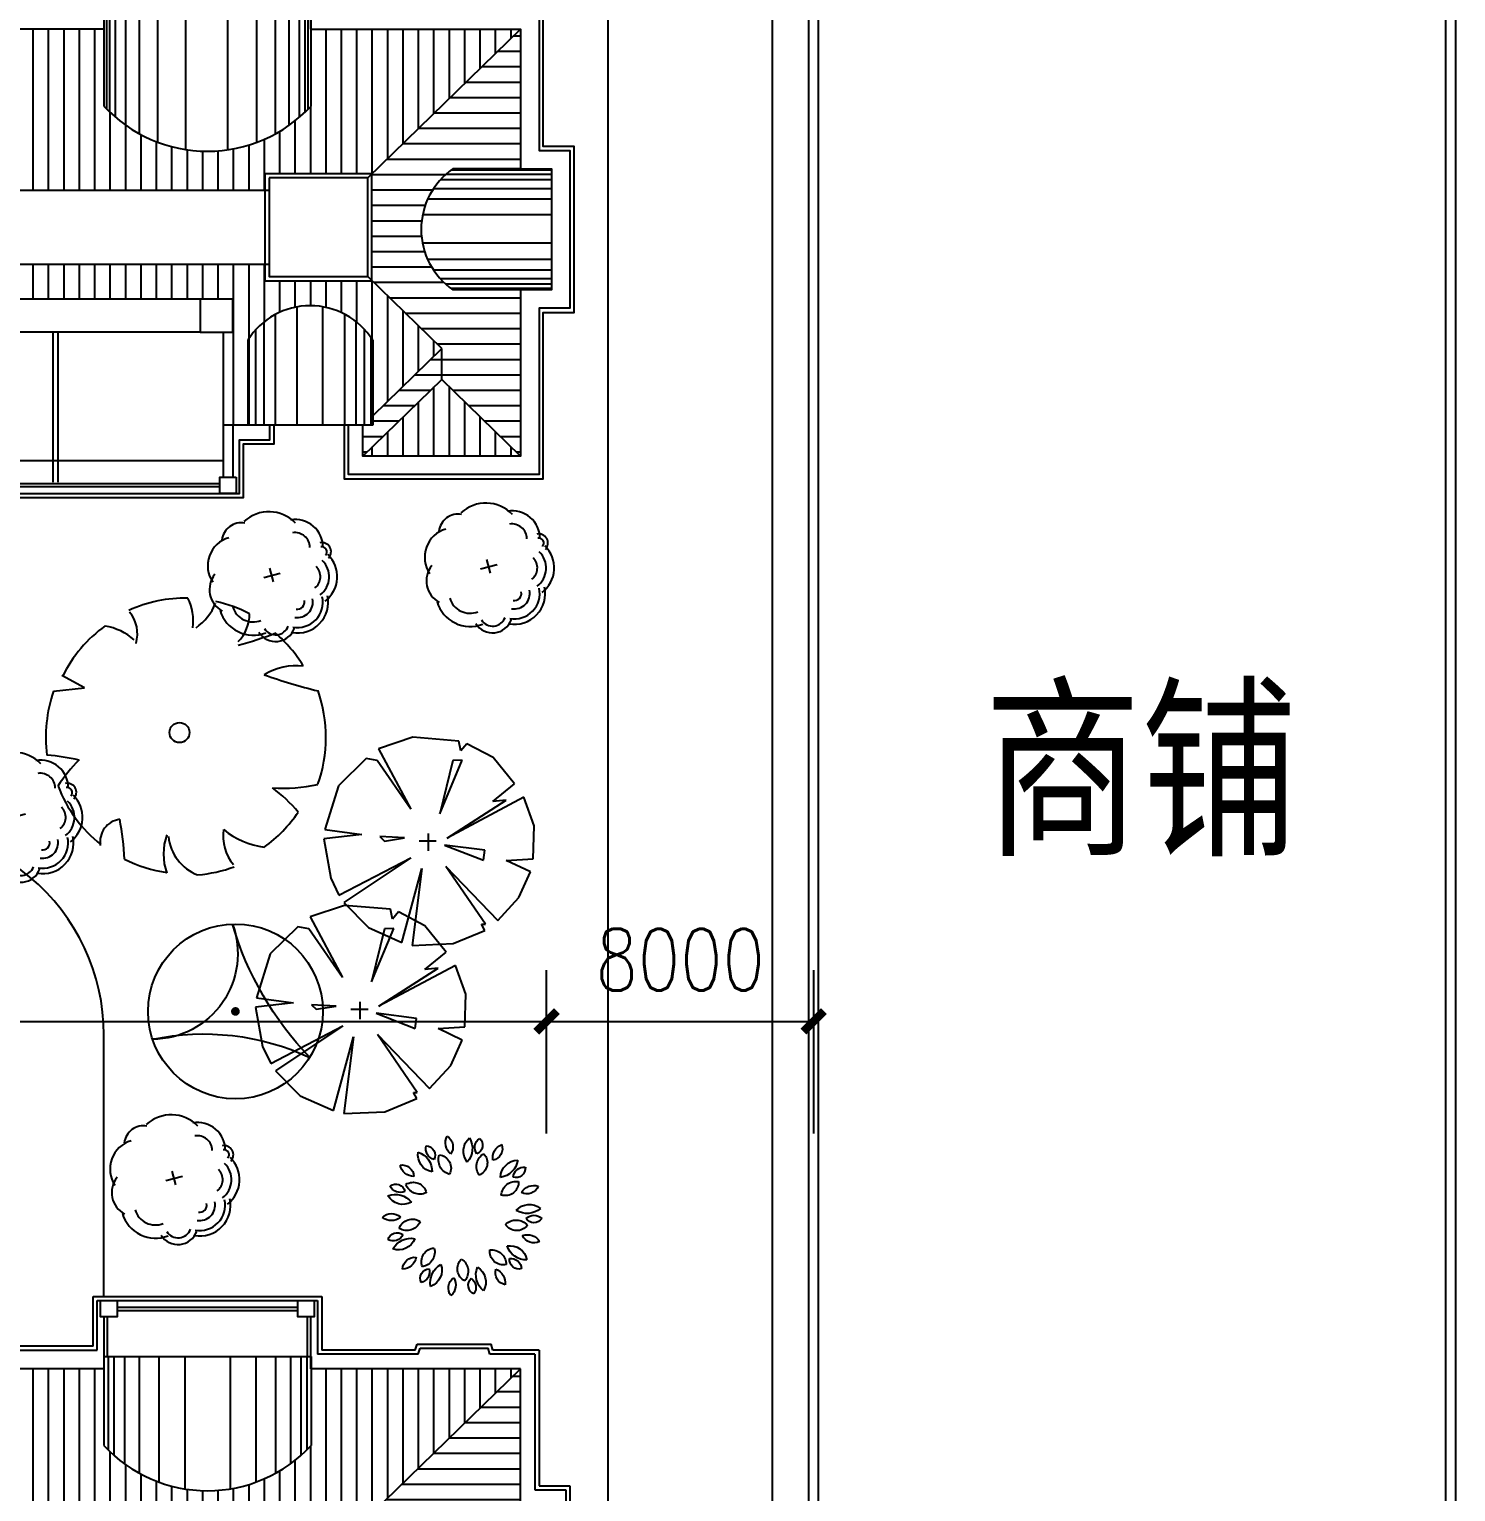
# Model space of a CAD drawing. Extents: x 225694 to 1397201, y -46174 to 794826.
# Drawn here: x 790779 to 825484, y 471564 to 507159 of the extents above; entities that cross this region are included whole.
import ezdxf
from ezdxf.enums import TextEntityAlignment as Align

# ---------------------------------------------------------------- set-up
doc = ezdxf.new("R2010")
doc.units = 0
doc.header["$LTSCALE"] = 0.5
doc.header["$MEASUREMENT"] = 0
for name, color, linetype in [('08-树', 73, 'Continuous'), ('2', 3, 'Continuous'), ('KJ', 8, 'Continuous'), ('PUB_DIM', 3, 'Continuous'), ('PUB_TEXT', 7, 'Continuous'), ('屋顶', 135, 'Continuous'), ('树', 124, 'Continuous'), ('路', 40, 'Continuous'), ('辅助线', 6, 'Continuous')]:
    doc.layers.add(name, color=color, linetype=linetype)
doc.layers.get('辅助线').off()
doc.styles.add('DIM_FONT', font='SIMPLEX.shx', dxfattribs={"width": 0.8})
doc.styles.add('HZ', font='', dxfattribs={"width": 0.8})
doc.styles.get('HZ').set_extended_font_data('宋体')
doc.dimstyles.new('DIMN500', dxfattribs={"dimscale": 5, "dimtxt": 300, "dimasz": 100, "dimexe": 250, "dimexo": 300, "dimgap": 150, "dimtad": 1, "dimdec": 0, "dimzin": 0, "dimdsep": 46, "dimtxsty": 'DIM_FONT', "dimcen": 0.09, "dimclrt": 7, "dimazin": 2, "dimtfac": 1, "dimtdec": 0, "dimtix": 1, "dimtmove": 2, "dimatfit": 3, "dimfxl": 1, "dimtolj": 1, "dimtzin": 0, "dimarcsym": 0})

# ---------------------------------------------------------------- blocks, each defined once
blk = doc.blocks.new('桂花')
at = {"layer": '08-树', "linetype": 'ByBlock'}
for p, q in [((0, 0), (-316, 0)), ((-149, -187), (-149, 195))]:
    blk.add_line(p, q, dxfattribs=at)
for centre, radius, start, end in [((-367, 1210), 204, 31.9374, 177.2865), ((-367, 1210), 110, 31.9374, 177.2865), ((79, 732), 688, 22.6842, 120.5814), ((-612, 656), 626, 75.2533, 173.8893), ((-612, 656), 332, 75.2533, 173.8893), ((79, 732), 509, 22.6842, 120.5814), ((79, 732), 314, 22.6842, 120.5814), ((574, 395), 687, 335.0514, 87.0482), ((-743, 93), 815, 118.8409, 207.9925), ((574, 395), 344, 335.0514, 87.0482), ((574, 395), 565, 335.0514, 87.0482), ((574, 395), 158, 335.0514, 87.0482), ((868, -183), 294, 286.7742, 55.2785), ((868, -183), 443, 286.7742, 55.2785), ((-1031, -465), 437, 155.3763, 247.6372), ((287, -545), 475, 271.8981, 6.291), ((287, -545), 769, 271.8981, 6.291), ((-552, -692), 652, 181.4394, 289.2262), ((-59, -897), 543, 216.0983, 316.3439)]:
    blk.add_arc(centre, radius, start, end, dxfattribs=at)
blk = doc.blocks.new('GUIHUA')
at = {"layer": '树', "linetype": 'ByBlock', "xscale": 1.0944, "yscale": 1.0944, "zscale": 1.0944}
blk.add_blockref('桂花', (169, -8), dxfattribs=at)
blk = doc.blocks.new('枫香')
at = {"layer": '树', "color": 94, "extrusion": (0, 0, -1)}
for centre, major_axis, start_param, end_param in [((-224, 1690), (0, 332), 3.844252, 5.20629), ((-662, 1606), (0, 282), 0.548414, 2.218943), ((263, 1501), (0, 404), 4.029853, 5.572679), ((-407, 1561), (0, 477), 1.026981, 2.292366), ((378, 1585), (0, 255), 4.093967, 5.699175), ((84, 1640), (0, 221), 0.775226, 2.734731), ((-790, 1416), (0, 404), 3.331721, 4.874548), ((-1341, 1030), (0, 477), 0.328849, 1.594235), ((-755, 1555), (0, 255), 3.395836, 5.001044), ((-1016, 1407), (0, 221), 0.077095, 2.036599), ((-372, 1300), (0, 347), 3.397659, 5.052666), ((-739, 1106), (0, 313), 0.129447, 2.037693), ((509, 1143), (0, 347), 4.095791, 5.750798), ((103, 1230), (0, 313), 0.827579, 2.735825), ((872, 1346), (0, 332), 4.542384, 5.904422), ((483, 1565), (0, 282), 1.246546, 2.917075), ((-1566, 900), (0, 282), 6.133468, 7.803997), ((-1284, 1247), (0, 332), 3.146121, 4.508159), ((1124, 887), (0, 404), 4.727985, 6.270811), ((649, 1365), (0, 477), 1.725112, 2.990498), ((1266, 878), (0, 255), 4.792099, 6.397307), ((1076, 1110), (0, 221), 1.473358, 3.432863), ((-1710, 519), (0, 221), 5.662148, 7.621653), ((-1604, 800), (0, 255), 2.697704, 4.302912), ((-1304, 467), (0, 313), 5.714501, 7.622747), ((-1148, 852), (0, 347), 2.699527, 4.354535), ((1083, 455), (0, 347), 4.793923, 6.44893), ((828, 783), (0, 313), 1.525711, 3.433956), ((1491, 376), (0, 332), 5.240516, 6.602554), ((1333, 794), (0, 282), 1.944678, 3.615207), ((-1716, 21), (0, 477), 5.913903, 7.179288), ((-1541, 672), (0, 404), 2.633589, 4.176416), ((-1806, -224), (0, 282), 5.435336, 7.105865), ((1390, -138), (0, 404), 5.426116, 6.968943), ((1333, 534), (0, 477), 2.423244, 3.68863), ((1493, -237), (0, 255), 5.490231, 7.095439), ((-1812, 224), (0, 332), 2.447989, 3.810027), ((-1327, -386), (0, 313), 5.016369, 6.924615), ((-1455, 9), (0, 347), 2.001396, 3.656403), ((1082, -443), (0, 347), 5.492054, 7.147061), ((1097, -27), (0, 313), 2.223842, 4.132088), ((1496, 64), (0, 221), 2.17149, 4.130994), ((-1672, -609), (0, 221), 4.964017, 6.923521), ((-1771, -325), (0, 255), 1.999572, 3.60478), ((-1357, -995), (0, 477), 5.215771, 6.481156), ((-1641, -383), (0, 404), 1.935458, 3.478284), ((937, -1095), (0, 404), 6.124248, 7.667074), ((1344, -766), (0, 332), 5.938647, 7.300685), ((1491, -344), (0, 282), 2.642809, 4.313338), ((-1269, -1240), (0, 282), 4.737204, 6.407733), ((-1560, -900), (0, 332), 1.749857, 3.111895), ((-799, -1056), (0, 313), 4.318237, 6.226483), ((-1150, -835), (0, 347), 1.303264, 2.958271), ((35, -1227), (0, 313), 3.620106, 5.528351), ((-375, -1285), (0, 347), 0.605132, 2.26014), ((784, -821), (0, 313), 2.921974, 4.83022), ((506, -1130), (0, 347), 6.190186, 7.845193), ((1324, -543), (0, 477), 3.121376, 4.386761), ((1148, -1009), (0, 221), 2.869622, 4.829126), ((953, -1237), (0, 255), 6.188362, 7.793571), ((-920, -1448), (0, 221), 4.265885, 6.22539), ((-1178, -1295), (0, 255), 1.301441, 2.906649), ((-432, -1541), (0, 477), 4.517639, 5.783025), ((-1041, -1255), (0, 404), 1.237326, 2.780153), ((627, -1362), (0, 477), 3.819507, 5.084893), ((-23, -1536), (0, 404), 0.539194, 2.082021), ((883, -1318), (0, 282), 3.340941, 5.01147), ((499, -1547), (0, 332), 0.353594, 1.715632), ((-208, -1672), (0, 282), 4.039073, 5.709602), ((-648, -1599), (0, 332), 1.051726, 2.413764), ((193, -1606), (0, 221), 3.567753, 5.527258), ((-102, -1655), (0, 255), 0.603309, 2.208517)]:
    blk.add_ellipse(centre, major_axis=major_axis, ratio=0.996898, start_param=start_param, end_param=end_param, dxfattribs=at)
blk = doc.blocks.new('腊梅')
at = {"layer": '08-树', "color": 125}
blk.add_lwpolyline([(-426, 1231, -0.521516), (-1406, -183, -0.162418), (522, -406, -0.119785), (-426, 1231, -2.558361)], format="xyb", dxfattribs=at)
blk.add_lwpolyline([(-416, 159, 53.6, 53.6, 1), (-363, 159, 53.6, 53.6, 1)], format="xyseb", close=True, dxfattribs=at)
blk.add_circle((-389, 159), 1072, dxfattribs=at)
blk = doc.blocks.new('含笑')
at = {"layer": '树'}
for p, q in [((-632, 458), (-789, 543)), ((-789, 543), (-789, 543)), ((-846, 434), (-632, 458))]:
    blk.add_line(p, q, dxfattribs=at)
blk.add_circle((27, 148), 69.3, dxfattribs=at)
for centre, radius, start, end in [((74, 115), 966, 89.3321, 114.3856), ((-228, 923), 350, 352.0775, 26.6128), ((-64, 1178), 366, 304.1868, 338.5411), ((74, 115), 963, 62.8767, 77.7021), ((-501, 833), 236, 343.6555, 39.76), ((234, 973), 279, 315.8454, 359.7651), ((74, 115), 956, 126.0751, 153.6245), ((-556, 485), 407, 48.5203, 80.5151), ((-354, 3609), 2962, 285.4397, 290.7099), ((74, 115), 950, 31.4098, 49.4752), ((837, 188), 424, 83.5323, 121.6544), ((1829, 3902), 3566, 250.0865, 256.3451), ((74, 115), 974, 160.8426, 187.275), ((74, 115), 968, 340.3307, 19.43), ((-1018, -1601), 1597, 77.3728, 85.4649), ((81, -798), 1065, 134.7782, 147.3315), ((74, 115), 951, 200.8103, 231.4392), ((738, 952), 1190, 266.7455, 282.0146), ((89, -1036), 989, 39.6536, 53.993), ((74, 115), 933, 305.394, 326.2464), ((-366, -610), 158, 97.741, 188.8107), ((-2361, -834), 2010, 2.9465, 10.9238), ((316, -694), 400, 160.6009, 199.3991), ((271, -539), 323, 186.1912, 248.4952), ((626, -573), 297, 170.6314, 220.6278), ((680, -105), 545, 230.4582, 263.1093), ((74, 115), 947, 243.1498, 261.8356), ((74, 115), 957, 274.7236, 290.3277)]:
    blk.add_arc(centre, radius, start, end, dxfattribs=at)
blk = doc.blocks.new('棕榈')
at = {"layer": '树', "color": 64, "linetype": 'Continuous'}
for p, q in [((-172, 1067), (-553, 940)), ((336, 1025), (-172, 1067)), ((360, 916), (336, 1025)), ((426, 996), (360, 916)), ((717, 842), (426, 996)), ((-688, 831), (-995, 530)), ((-566, 808), (-688, 831)), ((-553, 940), (-196, 270)), ((127, 220), (373, 813)), ((373, 813), (270, 808)), ((953, 551), (717, 842)), ((-196, 270), (-566, 808)), ((270, 808), (127, 220)), ((-995, 530), (-1146, 45)), ((715, 357), (953, 551)), ((1056, 402), (209, -50)), ((209, -50), (863, 371)), ((863, 371), (715, 357)), ((1170, 85), (1056, 402)), ((-1146, 45), (-738, -11)), ((0, -192), (0, 0)), ((1159, -278), (1170, 85)), ((-738, -11), (-1159, -58)), ((-1159, -58), (-1080, -495)), ((-537, -32), (-487, -82)), ((-265, -48), (-537, -32)), ((-487, -82), (-265, -48)), ((88, -84), (-103, -84)), ((177, -127), (611, -294)), ((625, -185), (177, -127)), ((-990, -683), (-193, -267)), ((-193, -267), (-937, -763)), ((611, -294), (625, -185)), ((863, -297), (1159, -278)), ((1130, -424), (863, -297)), ((-294, -1205), (-73, -388)), ((-73, -388), (-180, -1239)), ((633, -1004), (193, -363)), ((193, -363), (770, -961)), ((1003, -707), (1130, -424)), ((-1080, -495), (-990, -683)), ((-937, -763), (-662, -1041)), ((770, -961), (1003, -707)), ((-662, -1041), (-294, -1205)), ((275, -1218), (627, -1072)), ((627, -1072), (590, -1004)), ((590, -1004), (633, -1004)), ((-180, -1239), (275, -1218))]:
    blk.add_line(p, q, dxfattribs=at)
blk = doc.blocks.new('6w')
at = {"layer": 'KJ'}
h = blk.add_hatch(dxfattribs=at)
h.set_pattern_fill('ANSI31', color=256, scale=3000, angle=45, style=0)
h.paths.add_polyline_path([(1023733, 471780), (1023733, 473650), (1021373, 473650), (1021373, 471780, -0.436273), (1016333, 471780), (1016333, 473650), (1011235, 473650), (1014855, 470128), (1017453, 470128), (1017453, 469728), (1030453, 469728), (1030453, 470128), (1033053, 470128), (1033256, 470350), (1033673, 470350), (1053451, 470350), (1053653, 470128), (1056253, 470128), (1056253, 469728), (1069253, 469728), (1069253, 470128), (1071852, 470128), (1075471, 473650), (1070373, 473650), (1070373, 471780, -0.436273), (1065333, 471780), (1065333, 473650), (1062973, 473650), (1062973, 471780, -0.436273), (1057933, 471780), (1057933, 473650), (1054473, 473650), (1054473, 471250), (1053033, 471250), (1053033, 473650), (1049333, 473650), (1049333, 471630), (1049653, 471630), (1049653, 470830), (1048853, 470830), (1044533, 470830), (1044453, 470830), (1044453, 471630), (1044773, 471630), (1044773, 473650), (1044773, 473650), (1044773, 474910), (1044537, 474910), (1044537, 473650), (1042170, 473650), (1042170, 474910), (1041934, 474910), (1041934, 473650), (1041933, 473650), (1041933, 471630), (1042254, 471630), (1042254, 470830), (1041454, 470830), (1037133, 470830), (1037053, 470830), (1037053, 471630), (1037373, 471630), (1037373, 473650), (1033673, 473650), (1033673, 470700), (1032233, 470700), (1032233, 473650), (1028773, 473650), (1028773, 471780, -0.436273)])
h.paths.add_polyline_path([(1029153, 472033), (1029153, 472980), (1031453, 472980), (1031453, 472033), (1030303, 471007)], flags=16)
h.paths.add_polyline_path([(1034453, 472033), (1034453, 472980), (1036753, 472980), (1036753, 472033), (1035603, 471007)], flags=16)
h.paths.add_polyline_path([(1049953, 472033), (1049953, 472980), (1052253, 472980), (1052253, 472033), (1051103, 471007)], flags=16)
h.paths.add_polyline_path([(1055253, 472033), (1055253, 472980), (1057553, 472980), (1057553, 472033), (1056403, 471007)], flags=16)
h.paths.add_polyline_path([(1017453, 467928), (1017453, 467528), (1014851, 467528), (1013155, 465878), (1014835, 464243), (1014835, 466079, -0.571303), (1017775, 466079), (1017775, 464010), (1018375, 464010), (1018375, 466280), (1018135, 466280), (1018135, 467080), (1018935, 467080), (1021871, 467080), (1022671, 467080), (1022671, 466280), (1022431, 466280), (1022431, 464010), (1025417, 464010), (1025475, 464010), (1025475, 466280), (1025235, 466280), (1025235, 467080), (1026035, 467080), (1028671, 467080), (1029471, 467080), (1029471, 466301, -0.519868), (1032256, 466079), (1032256, 464010), (1036671, 464010), (1033056, 467528), (1030453, 467528), (1030453, 467928)])
h.paths.add_polyline_path([(1037403, 468233), (1038553, 469183), (1039703, 468233), (1039703, 466110), (1040433, 466110), (1040433, 469183), (1046273, 469183), (1046273, 466110), (1047003, 466110), (1047003, 468233), (1048153, 469183), (1049303, 468233), (1049303, 466110), (1050035, 466110), (1053451, 469433), (1033256, 469433), (1036671, 466110), (1037403, 466110)])
h.paths.add_polyline_path([(1050035, 464010), (1054451, 464010), (1054451, 466079, -0.519868), (1057235, 466301), (1057235, 467080), (1058035, 467080), (1060671, 467080), (1061471, 467080), (1061471, 466280), (1061231, 466280), (1061231, 464010), (1061931, 464010), (1064275, 464010), (1064275, 466280), (1064035, 466280), (1064035, 467080), (1064835, 467080), (1067771, 467080), (1068571, 467080), (1068571, 466280), (1068331, 466280), (1068331, 464010), (1068931, 464010), (1068931, 466079, -0.571303), (1071871, 466079), (1071871, 464243), (1073551, 465878), (1071856, 467528), (1069253, 467528), (1069253, 467928), (1056253, 467928), (1056253, 467528), (1053651, 467528)])
h = blk.add_hatch(dxfattribs=at)
h.set_pattern_fill('ANSI31', color=256, scale=3000, angle=135, style=0)
h.paths.add_polyline_path([(1073840, 470350), (1075471, 470350), (1075471, 473650), (1071853, 470129), (1071853, 467530), (1073551, 465878), (1073551, 465128), (1075348, 463380), (1075471, 463380), (1075471, 467610), (1073840, 467610, -0.466399)])
h.paths.add_polyline_path([(1071871, 464243), (1071871, 464010), (1071631, 464010), (1071631, 463380), (1071755, 463380), (1073551, 465128), (1073551, 465878)])
for p, q in [((1065434, 473950), (1065434, 471676)), ((1065576, 473950), (1065576, 471543)), ((1065833, 473950), (1065833, 471337)), ((1066193, 473950), (1066193, 471108)), ((1066669, 473950), (1066669, 470891)), ((1067299, 473950), (1067299, 470725)), ((1068404, 473950), (1068404, 470725)), ((1069034, 473950), (1069034, 470891)), ((1069510, 473950), (1069510, 471108)), ((1069870, 473950), (1069870, 471337)), ((1070127, 473950), (1070127, 471543)), ((1070269, 473950), (1070269, 471676))]:
    blk.add_line(p, q, dxfattribs=at)
at = {"layer": '屋顶'}
for p, q in [((1065073, 474200), (1065073, 475410)), ((1065073, 475410), (1070633, 475410)), ((1065173, 474100), (1065173, 475310)), ((1065173, 475310), (1070533, 475310)), ((1070533, 475310), (1070533, 474000)), ((1070633, 475410), (1070633, 474100)), ((1065333, 474910), (1065333, 473650)), ((1065413, 474910), (1065413, 473950)), ((1065653, 475150), (1070053, 475150)), ((1065653, 475070), (1070053, 475070)), ((1070290, 473950), (1070290, 474910)), ((1070370, 473650), (1070370, 474910)), ((1065073, 474200), (1063233, 474200)), ((1072908, 474100), (1072953, 474250)), ((1072908, 474100), (1072953, 474250)), ((1072953, 474250), (1074753, 474250)), ((1072953, 474250), (1074753, 474250)), ((1072983, 474000), (1073028, 474150)), ((1072983, 474000), (1073028, 474150)), ((1073028, 474150), (1074679, 474150)), ((1073028, 474150), (1074679, 474150)), ((1074724, 474000), (1074679, 474150)), ((1074724, 474000), (1074679, 474150)), ((1074798, 474100), (1074753, 474250)), ((1074798, 474100), (1074753, 474250)), ((1063133, 474100), (1065173, 474100)), ((1065333, 473950), (1065333, 471780)), ((1070373, 473950), (1070373, 471780)), ((1072983, 474000), (1070533, 474000)), ((1072983, 474000), (1070533, 474000)), ((1072908, 474100), (1070633, 474100)), ((1072908, 474100), (1070633, 474100)), ((1075821, 474000), (1074724, 474000)), ((1075821, 474000), (1074724, 474000)), ((1075921, 474100), (1074798, 474100)), ((1075921, 474100), (1074798, 474100)), ((1075821, 474000), (1075821, 470700)), ((1075921, 474100), (1075921, 470800)), ((1065333, 473650), (1062973, 473650)), ((1075471, 473650), (1070373, 473650)), ((1075471, 473650), (1071852, 470128)), ((1075471, 470350), (1075471, 473650)), ((1075821, 470700), (1076571, 470700)), ((1075921, 470800), (1076671, 470800)), ((1076571, 470700), (1076571, 467260)), ((1076671, 470800), (1076671, 467160))]:
    blk.add_line(p, q, dxfattribs=at)
for points in [[(1065653, 475310), (1065653, 474910), (1065253, 474910), (1065253, 475310)], [(1070453, 475310), (1070453, 474910), (1070053, 474910), (1070053, 475310)]]:
    blk.add_lwpolyline(points, close=True, dxfattribs=at)
blk.add_lwpolyline([(1065333, 473950), (1070370, 473950)], dxfattribs=at)
blk.add_arc((1067853, 474118), 3438, 222.8593, 317.1407, dxfattribs=at)
blk = doc.blocks.new('16w')
at = {"layer": 'KJ'}
h = blk.add_hatch(dxfattribs=at)
h.set_pattern_fill('ANSI31', color=256, scale=3000, angle=135, style=0)
h.paths.add_polyline_path([(998782, 522286), (995162, 525809), (995162, 522409), (996812, 522409, -0.52381), (996812, 519469), (995162, 519469), (995162, 515419), (997082, 517287), (997082, 518037), (998782, 519691)])
h.paths.add_polyline_path([(997082, 518037), (997082, 517287), (999002, 515419), (999002, 516169), (998762, 516169), (998762, 516402)])
h.paths.add_polyline_path([(1039782, 517287), (1039782, 518037), (1038102, 516402), (1038102, 516169), (1037862, 516169), (1037862, 515419)])
h.paths.add_polyline_path([(1039782, 517287), (1041702, 515419), (1041702, 519469), (1040052, 519469, -0.52381), (1040052, 522409), (1041702, 522409), (1041702, 525809), (1038082, 522286), (1038082, 519691), (1039782, 518037)])
h = blk.add_hatch(dxfattribs=at)
h.set_pattern_fill('ANSI31', color=256, scale=3000, angle=45, style=0)
h.paths.add_polyline_path([(1035482, 521889), (1035482, 522289), (1038085, 522289), (1041702, 525809), (1036602, 525809), (1036602, 523939, -0.436273), (1031562, 523939), (1031562, 525809), (1024302, 525809), (1024062, 525809), (1024062, 523139), (1024382, 523139), (1024382, 522739), (1023982, 522739), (1019562, 522739), (1019482, 522739), (1019482, 523139), (1019802, 523139), (1019802, 525809), (1019566, 525809), (1019402, 525809), (1019402, 523409), (1017962, 523409), (1017962, 523859), (1017962, 525809), (1017802, 525809), (1017562, 525809), (1017562, 523139), (1017882, 523139), (1017882, 522739), (1017482, 522739), (1013062, 522739), (1012982, 522739), (1012982, 523139), (1013302, 523139), (1013302, 525809), (1013066, 525809), (1005802, 525809), (1005802, 523939, -0.436273), (1000762, 523939), (1000762, 525809), (995162, 525809), (998779, 522289), (1001382, 522289), (1001382, 521889)])
h.paths.add_polyline_path([(1008682, 524192), (1008682, 525139), (1010982, 525139), (1010982, 524192), (1009832, 523167)], flags=16)
h.paths.add_polyline_path([(1026382, 524192), (1026382, 525139), (1028682, 525139), (1028682, 524192), (1027532, 523167)], flags=16)
h.paths.add_polyline_path([(1001382, 520089), (1001382, 519689), (998779, 519689), (997082, 518037), (998762, 516402), (998762, 518239, -0.518405), (1002002, 518239), (1002002, 516169), (1002602, 516169), (1002602, 518439), (1002362, 518439), (1002362, 519239), (1003162, 519239), (1011602, 519239), (1011602, 518439), (1011362, 518439), (1011362, 516169), (1015202, 516169), (1015202, 516469), (1014962, 516469), (1014962, 518115, -0.242301), (1022402, 518239), (1022402, 516469), (1022162, 516469), (1022162, 516169), (1026002, 516169), (1026002, 518439), (1025762, 518439), (1025762, 519239), (1026562, 519239), (1033902, 519239), (1034702, 519239), (1034702, 518439), (1034462, 518439), (1034462, 516169), (1035062, 516169), (1035062, 518239, -0.554347), (1038102, 518239), (1038102, 516402), (1039782, 518037), (1038085, 519689), (1035482, 519689), (1035482, 520089)])
h.paths.add_polyline_path([(1024082, 518811), (1025232, 517786), (1025232, 516839), (1022932, 516839), (1022932, 517786)], flags=16)
h.paths.add_polyline_path([(1014432, 517786), (1014432, 516839), (1012132, 516839), (1012132, 517786), (1013282, 518811)], flags=16)
h = blk.add_hatch(dxfattribs=at)
h.set_pattern_fill('ANSI31', color=256, scale=3000, angle=45, style=0)
h.paths.add_polyline_path([(999002, 515419), (997082, 517287), (995162, 515419)])
h.paths.add_polyline_path([(1041702, 515419), (1039782, 517287), (1037862, 515419)])
for p, q in [((1031632, 523867), (1031632, 526109)), ((1031707, 523794), (1031707, 526109)), ((1031844, 523670), (1031844, 526109)), ((1032093, 523475), (1032093, 526109)), ((1032429, 523264), (1032429, 526109)), ((1032877, 523058), (1032877, 526109)), ((1033558, 522901), (1033558, 526109)), ((1034577, 522901), (1034577, 526109)), ((1035287, 523058), (1035287, 526109)), ((1035735, 523264), (1035735, 526109)), ((1036072, 523475), (1036072, 526109)), ((1036320, 523670), (1036320, 526109)), ((1036457, 523794), (1036457, 526109)), ((1036532, 523867), (1036532, 526109)), ((1042452, 522277), (1039884, 522277)), ((1042452, 522376), (1040006, 522376)), ((1042452, 521929), (1039581, 521929)), ((1042452, 522145), (1039750, 522145)), ((1042452, 521670), (1039438, 521670)), ((1042452, 521296), (1039319, 521296)), ((1042452, 520600), (1039319, 520600)), ((1042452, 520208), (1039438, 520208)), ((1042452, 519949), (1039581, 519949)), ((1042452, 519733), (1039750, 519733)), ((1042452, 519601), (1039884, 519601)), ((1042452, 519502), (1040006, 519502)), ((1036264, 516172), (1036264, 519025)), ((1036887, 516172), (1036887, 519025)), ((1035462, 516172), (1035462, 518688)), ((1035740, 516172), (1035740, 518871)), ((1037425, 516172), (1037425, 518871)), ((1037702, 516172), (1037702, 518688)), ((1035100, 516172), (1035100, 518296)), ((1035260, 516172), (1035260, 518498)), ((1037905, 516172), (1037905, 518498)), ((1038065, 516172), (1038065, 518296))]:
    blk.add_line(p, q, dxfattribs=at)
at = {"layer": '屋顶', "linetype": 'Continuous'}
for p, q in [((1031562, 527069), (1031562, 525809)), ((1036598, 525809), (1036598, 527069)), ((1031562, 525809), (1024302, 525809)), ((1041702, 525809), (1037982, 522189)), ((1041702, 522409), (1040052, 522409)), ((1001282, 521889), (1035582, 521889)), ((1001282, 520089), (1035582, 520089)), ((1039782, 518037), (1037982, 519789)), ((1041702, 519469), (1040052, 519469)), ((1033902, 519239), (1025762, 519239)), ((1042152, 519019), (1042152, 514969)), ((1042402, 519019), (1042152, 519019)), ((1033902, 518439), (1025762, 518439)), ((1030322, 518439), (1030322, 514789)), ((1030442, 518439), (1030442, 514789)), ((1034462, 518439), (1034462, 514909)), ((1035062, 518239), (1035062, 516169)), ((1038102, 518239), (1038102, 516169)), ((1038102, 516402), (1039782, 518037)), ((1039782, 517287), (1039782, 518037)), ((1037862, 515419), (1039782, 517287)), ((1041702, 515419), (1039782, 517287)), ((1035162, 516169), (1034462, 516169)), ((1034702, 516169), (1034702, 514909)), ((1038102, 516169), (1034862, 516169)), ((1037512, 514969), (1037512, 516169)), ((1034462, 515309), (1026002, 515309)), ((1034382, 514749), (1026082, 514749)), ((1042152, 514969), (1037512, 514969)), ((1034382, 514669), (1026082, 514669))]:
    blk.add_line(p, q, dxfattribs=at)
for points in [[(1037412, 516169), (1037412, 514869), (1042252, 514869), (1042252, 518919), (1043002, 518919), (1043002, 522959), (1042252, 522959), (1042252, 526359)], [(1019402, 525809), (1019402, 527469), (1024462, 527469), (1024462, 526259), (1026587, 526259), (1026587, 526259), (1028387, 526259), (1028477, 526259), (1031402, 526259), (1031402, 527469), (1036762, 527469), (1036762, 526259), (1039287, 526259), (1039332, 526409), (1040832, 526409), (1040877, 526259), (1042152, 526259), (1042152, 522859), (1042902, 522859), (1042902, 519019), (1042152, 519019), (1042152, 514969), (1037512, 514969), (1037512, 516169)], [(1036602, 523939), (1036602, 526109), (1031562, 526109), (1031562, 523939)], [(1036602, 525809), (1041702, 525809), (1041702, 522409), (1042452, 522409), (1042452, 519469), (1041702, 519469), (1041702, 515419), (1037862, 515419), (1037862, 516169)], [(1001412, 515719), (1002102, 515719), (1002102, 514409), (1011862, 514409), (1011862, 515619), (1015652, 515619), (1015652, 516069), (1021712, 516069), (1021712, 515619), (1025502, 515619), (1025502, 514409), (1034962, 514409), (1034962, 515719), (1035702, 515719), (1035702, 516169)], [(1001512, 515819), (1002202, 515819), (1002202, 514509), (1011762, 514509), (1011762, 515719), (1015552, 515719), (1015552, 516169), (1021812, 516169), (1021812, 515719), (1025602, 515719), (1025602, 514509), (1034862, 514509), (1034862, 515819), (1035602, 515819), (1035602, 516169)]]:
    blk.add_lwpolyline(points, dxfattribs=at)
for points in [[(1035482, 522289), (1035482, 519689), (1038082, 519689), (1038082, 522289)], [(1035582, 522189), (1035582, 519789), (1037982, 519789), (1037982, 522189)], [(1033902, 519239), (1033902, 518439), (1034702, 518439), (1034702, 519239)], [(1034782, 514909), (1034782, 514509), (1034382, 514509), (1034382, 514909)]]:
    blk.add_lwpolyline(points, close=True, dxfattribs=at)
for centre, radius, start, end in [((1034082, 526277), 3438, 222.8593, 317.1407), ((1041070, 520939), 1788, 124.708, 235.292), ((1036582, 517289), 1792, 31.9967, 148.0033)]:
    blk.add_arc(centre, radius, start, end, dxfattribs=at)
blk = doc.blocks.new('_ArchTick')
at = {"color": 0, "linetype": 'ByBlock'}
blk.add_lwpolyline([(-0.5, -0.5, 0.4, 0.4, 0), (0.5, 0.5, 0.4, 0.4, 0)], format="xyseb", dxfattribs=at)
blk = doc.blocks.new('*U14')
at = {"color": 0, "lineweight": -2}
for p, q in [((803364, 480287), (803364, 484262)), ((809864, 480287), (809864, 484262)), ((803364, 483012), (809864, 483012)), ((803364, 483012), (803364, 483012)), ((803364, 483012), (803364, 483012)), ((809864, 483012), (809864, 483012)), ((809864, 483012), (809864, 483012))]:
    blk.add_line(p, q, dxfattribs=at)
at = {"layer": 'DEFPOINTS', "color": 0}
for p in [(803364, 478787), (809864, 478787)]:
    blk.add_point(p, dxfattribs=at)
at = {"color": 0, "lineweight": -2, "xscale": 500, "yscale": 500, "zscale": 500}
blk.add_blockref('_ArchTick', (803364, 483012), dxfattribs=at)
at = {"color": 0, "lineweight": -2, "xscale": 500, "yscale": 500, "zscale": 500, "rotation": 180}
blk.add_blockref('_ArchTick', (809864, 483012), dxfattribs=at)
at = {"color": 7, "insert": (806614, 484512), "char_height": 1500, "width": 0.000000001, "attachment_point": 5, "style": 'DIM_FONT'}
blk.add_mtext('8000', dxfattribs=at)
blk = doc.blocks.new('*U15')
at = {"color": 0, "lineweight": -2}
for p, q in [((737864, 480287), (737864, 484262)), ((803364, 480287), (803364, 484262)), ((737864, 483012), (803364, 483012)), ((737864, 483012), (803364, 483012))]:
    blk.add_line(p, q, dxfattribs=at)
at = {"layer": 'DEFPOINTS', "color": 0}
for p in [(737864, 478787), (803364, 478787)]:
    blk.add_point(p, dxfattribs=at)
at = {"color": 0, "lineweight": -2, "xscale": 500, "yscale": 500, "zscale": 500, "rotation": 180}
blk.add_blockref('_ArchTick', (737864, 483012), dxfattribs=at)
at = {"color": 0, "lineweight": -2, "xscale": 500, "yscale": 500, "zscale": 500}
blk.add_blockref('_ArchTick', (803364, 483012), dxfattribs=at)
at = {"color": 7, "insert": (770614, 484512), "char_height": 1500, "width": 0.000000001, "attachment_point": 5, "style": 'DIM_FONT'}
blk.add_mtext('\\A1;65500', dxfattribs=at)

msp = doc.modelspace()

# ---------------------------------------------------------------- linework, layer by layer
at = {"layer": '2', "color": 7}
for p, q in [((825484.3, 427261.3), (825484.3, 547800.9)), ((809744.3, 427021.3), (809744.3, 544020.9)), ((809984.3, 427261.3), (809984.3, 544020.9)), ((825244.3, 427261.3), (825244.3, 544020.9)), ((825484.3, 475970.9), (825484.3, 503206.9)), ((809744.3, 478820.9), (809744.3, 500236.9)), ((809984.3, 478820.9), (809984.3, 500236.9)), ((825244.3, 478820.9), (825244.3, 500236.9))]:
    msp.add_line(p, q, dxfattribs=at)
at = {"layer": '路', "color": 7, "linetype": 'Continuous'}
for p, q in [((808864.4, 428188.9), (808864.4, 546978.1)), ((804864.4, 430688.9), (804864.4, 540894.6)), ((792592.3, 476318.9), (792592.3, 482685.6))]:
    msp.add_line(p, q, dxfattribs=at)
msp.add_arc((787592.3, 482685.6), 5000, 0, 100.30668, dxfattribs=at)

# ---------------------------------------------------------------- block references
at = {"layer": '树', "color": 7, "rotation": 284.9686464037668}
for p in [(801964.5, 494088.2), (796686.6, 493877.2), (790490, 488019.7), (794309.3, 479200.3)]:
    msp.add_blockref('GUIHUA', p, dxfattribs=at)
at = {"layer": '树', "color": 7}
for name, p, xscale, yscale, zscale in [('含笑', (794339.8, 489522.3), 3.510000000009313, 3.510000000009313, 3.510000000000001), ('棕榈', (800488.9, 487582.4), 2.197147679980844, 2.197147679980844, 2.19714768), ('棕榈', (798827.9, 483488.7), 2.197147679980844, 2.197147679980844, 2.19714768), ('腊梅', (796566.9, 482939.4), 1.98375000001397, 1.98375000001397, 1.98375), ('枫香', (801487.9, 478276.9), 1.049999999988358, 1.049999999988358, 1.05)]:
    msp.add_blockref(name, p, dxfattribs=dict(at, xscale=xscale, yscale=yscale, zscale=zscale))
at = {"layer": '辅助线'}
for name, p in [('16w', (-238967.9, -18649.8)), ('6w', (-272739.1, 909.3))]:
    msp.add_blockref(name, p, dxfattribs=at)

# ---------------------------------------------------------------- texts
at = {"layer": 'PUB_TEXT', "color": 7, "style": 'HZ', "width": 0.8}
msp.add_text('商铺', height=3500, dxfattribs=at).set_placement((817827.9, 489236), align=Align.MIDDLE)

# ---------------------------------------------------------------- dimensions: what is measured, and where the dimension line sits
at = {"layer": 'PUB_DIM', "color": 7}
dim = msp.add_aligned_dim(p1=(737864.3, 478787.1), p2=(803364.3, 478787.1), distance=4225.1, dimstyle='DIMN500', dxfattribs=at)
dim.commit()
dim.dimension.update_dxf_attribs({"geometry": '*U15', "text_midpoint": (770614.3, 484512.2)})
dim = msp.add_aligned_dim(p1=(803364.3, 478787.1), p2=(809864.3, 478787.1), distance=4225.1, text='8000', dimstyle='DIMN500', dxfattribs=at)
dim.commit()
dim.dimension.update_dxf_attribs({"geometry": '*U14', "text_midpoint": (806614.3, 484512.2)})

doc.saveas('drawing.dxf')
